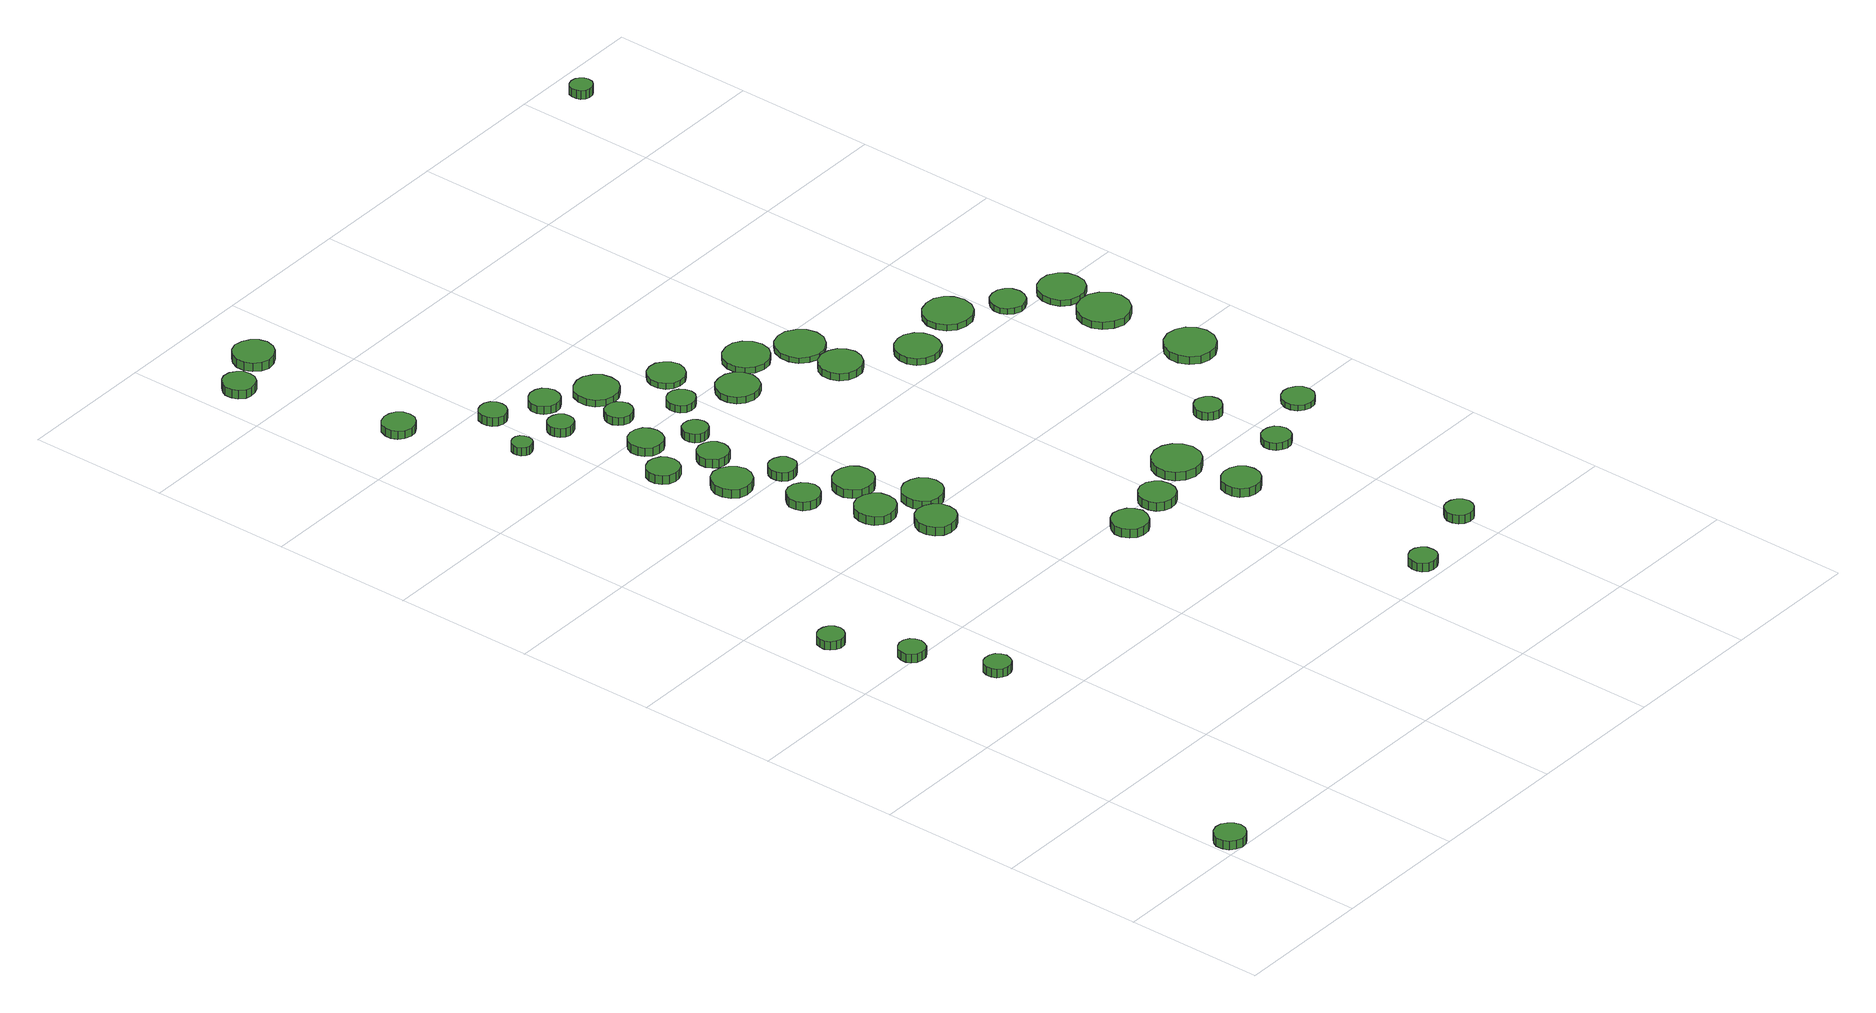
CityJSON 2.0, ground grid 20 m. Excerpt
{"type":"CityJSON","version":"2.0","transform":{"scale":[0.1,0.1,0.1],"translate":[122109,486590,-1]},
"CityObjects":{
"tree1":{"type":"SolitaryVegetationObject","attributes":{"function":"something"},"geometry":[{"type":"MultiSurface","lod":"1","boundaries":[[[0,1,2,3,4,5,6,7,8,9,10,11,12,13,14]],[[15,16,17,18,19,20,21,22,23,24,25,26,27,28,29]],[[0,29,28,1]],[[1,28,27,2]],[[2,27,26,3]],[[3,26,25,4]],[[4,25,24,5]],[[5,24,23,6]],[[6,23,22,7]],[[7,22,21,8]],[[8,21,20,9]],[[9,20,19,10]],[[10,19,18,11]],[[11,18,17,12]],[[12,17,16,13]],[[13,16,15,14]],[[14,15,29,0]]]}]},
"tree2":{"type":"SolitaryVegetationObject","attributes":{"function":"something"},"geometry":[{"type":"MultiSurface","lod":"1","boundaries":[[[30,31,32,33,34,35,36,37,38,39,40,41,42,43,44]],[[45,46,47,48,49,50,51,52,53,54,55,56,57,58,59]],[[30,59,58,31]],[[31,58,57,32]],[[32,57,56,33]],[[33,56,55,34]],[[34,55,54,35]],[[35,54,53,36]],[[36,53,52,37]],[[37,52,51,38]],[[38,51,50,39]],[[39,50,49,40]],[[40,49,48,41]],[[41,48,47,42]],[[42,47,46,43]],[[43,46,45,44]],[[44,45,59,30]]]}]},
"tree3":{"type":"SolitaryVegetationObject","attributes":{"function":"something"},"geometry":[{"type":"MultiSurface","lod":"1","boundaries":[[[60,61,62,63,64,65,66,67,68,69,70,71,72,73,74]],[[75,76,77,78,79,80,81,82,83,84,85,86,87,88,89]],[[60,89,88,61]],[[61,88,87,62]],[[62,87,86,63]],[[63,86,85,64]],[[64,85,84,65]],[[65,84,83,66]],[[66,83,82,67]],[[67,82,81,68]],[[68,81,80,69]],[[69,80,79,70]],[[70,79,78,71]],[[71,78,77,72]],[[72,77,76,73]],[[73,76,75,74]],[[74,75,89,60]]]}]},
"tree4":{"type":"SolitaryVegetationObject","attributes":{"function":"something"},"geometry":[{"type":"MultiSurface","lod":"1","boundaries":[[[90,91,92,93,94,95,96,97,98,99,100,101,102,103,104]],[[105,106,107,108,109,110,111,112,113,114,115,116,117,118,119]],[[90,119,118,91]],[[91,118,117,92]],[[92,117,116,93]],[[93,116,115,94]],[[94,115,114,95]],[[95,114,113,96]],[[96,113,112,97]],[[97,112,111,98]],[[98,111,110,99]],[[99,110,109,100]],[[100,109,108,101]],[[101,108,107,102]],[[102,107,106,103]],[[103,106,105,104]],[[104,105,119,90]]]}]},
"tree5":{"type":"SolitaryVegetationObject","attributes":{"function":"something"},"geometry":[{"type":"MultiSurface","lod":"1","boundaries":[[[120,121,122,123,124,125,126,127,128,129,130,131,132,133,134]],[[135,136,137,138,139,140,141,142,143,144,145,146,147,148,149]],[[120,149,148,121]],[[121,148,147,122]],[[122,147,146,123]],[[123,146,145,124]],[[124,145,144,125]],[[125,144,143,126]],[[126,143,142,127]],[[127,142,141,128]],[[128,141,140,129]],[[129,140,139,130]],[[130,139,138,131]],[[131,138,137,132]],[[132,137,136,133]],[[133,136,135,134]],[[134,135,149,120]]]}]},
"tree6":{"type":"SolitaryVegetationObject","attributes":{"function":"something"},"geometry":[{"type":"MultiSurface","lod":"1","boundaries":[[[150,151,152,153,154,155,156,157,158,159,160,161,162,163,164]],[[165,166,167,168,169,170,171,172,173,174,175,176,177,178,179]],[[150,179,178,151]],[[151,178,177,152]],[[152,177,176,153]],[[153,176,175,154]],[[154,175,174,155]],[[155,174,173,156]],[[156,173,172,157]],[[157,172,171,158]],[[158,171,170,159]],[[159,170,169,160]],[[160,169,168,161]],[[161,168,167,162]],[[162,167,166,163]],[[163,166,165,164]],[[164,165,179,150]]]}]},
"tree7":{"type":"SolitaryVegetationObject","attributes":{"function":"something"},"geometry":[{"type":"MultiSurface","lod":"1","boundaries":[[[180,181,182,183,184,185,186,187,188,189,190,191,192,193,194]],[[195,196,197,198,199,200,201,202,203,204,205,206,207,208,209]],[[180,209,208,181]],[[181,208,207,182]],[[182,207,206,183]],[[183,206,205,184]],[[184,205,204,185]],[[185,204,203,186]],[[186,203,202,187]],[[187,202,201,188]],[[188,201,200,189]],[[189,200,199,190]],[[190,199,198,191]],[[191,198,197,192]],[[192,197,196,193]],[[193,196,195,194]],[[194,195,209,180]]]}]},
"tree8":{"type":"SolitaryVegetationObject","attributes":{"function":"something"},"geometry":[{"type":"MultiSurface","lod":"1","boundaries":[[[210,211,212,213,214,215,216,217,218,219,220,221,222,223,224]],[[225,226,227,228,229,230,231,232,233,234,235,236,237,238,239]],[[210,239,238,211]],[[211,238,237,212]],[[212,237,236,213]],[[213,236,235,214]],[[214,235,234,215]],[[215,234,233,216]],[[216,233,232,217]],[[217,232,231,218]],[[218,231,230,219]],[[219,230,229,220]],[[220,229,228,221]],[[221,228,227,222]],[[222,227,226,223]],[[223,226,225,224]],[[224,225,239,210]]]}]},
"tree9":{"type":"SolitaryVegetationObject","attributes":{"function":"something"},"geometry":[{"type":"MultiSurface","lod":"1","boundaries":[[[240,241,242,243,244,245,246,247,248,249,250,251,252,253,254]],[[255,256,257,258,259,260,261,262,263,264,265,266,267,268,269]],[[240,269,268,241]],[[241,268,267,242]],[[242,267,266,243]],[[243,266,265,244]],[[244,265,264,245]],[[245,264,263,246]],[[246,263,262,247]],[[247,262,261,248]],[[248,261,260,249]],[[249,260,259,250]],[[250,259,258,251]],[[251,258,257,252]],[[252,257,256,253]],[[253,256,255,254]],[[254,255,269,240]]]}]},
"tree10":{"type":"SolitaryVegetationObject","attributes":{"function":"something"},"geometry":[{"type":"MultiSurface","lod":"1","boundaries":[[[270,271,272,273,274,275,276,277,278,279,280,281,282,283,284]],[[285,286,287,288,289,290,291,292,293,294,295,296,297,298,299]],[[270,299,298,271]],[[271,298,297,272]],[[272,297,296,273]],[[273,296,295,274]],[[274,295,294,275]],[[275,294,293,276]],[[276,293,292,277]],[[277,292,291,278]],[[278,291,290,279]],[[279,290,289,280]],[[280,289,288,281]],[[281,288,287,282]],[[282,287,286,283]],[[283,286,285,284]],[[284,285,299,270]]]}]},
"tree11":{"type":"SolitaryVegetationObject","attributes":{"function":"something"},"geometry":[{"type":"MultiSurface","lod":"1","boundaries":[[[300,301,302,303,304,305,306,307,308,309,310,311,312,313,314]],[[315,316,317,318,319,320,321,322,323,324,325,326,327,328,329]],[[300,329,328,301]],[[301,328,327,302]],[[302,327,326,303]],[[303,326,325,304]],[[304,325,324,305]],[[305,324,323,306]],[[306,323,322,307]],[[307,322,321,308]],[[308,321,320,309]],[[309,320,319,310]],[[310,319,318,311]],[[311,318,317,312]],[[312,317,316,313]],[[313,316,315,314]],[[314,315,329,300]]]}]},
"tree12":{"type":"SolitaryVegetationObject","attributes":{"function":"something"},"geometry":[{"type":"MultiSurface","lod":"1","boundaries":[[[330,331,332,333,334,335,336,337,338,339,340,341,342,343,344]],[[345,346,347,348,349,350,351,352,353,354,355,356,357,358,359]],[[330,359,358,331]],[[331,358,357,332]],[[332,357,356,333]],[[333,356,355,334]],[[334,355,354,335]],[[335,354,353,336]],[[336,353,352,337]],[[337,352,351,338]],[[338,351,350,339]],[[339,350,349,340]],[[340,349,348,341]],[[341,348,347,342]],[[342,347,346,343]],[[343,346,345,344]],[[344,345,359,330]]]}]},
"tree13":{"type":"SolitaryVegetationObject","attributes":{"function":"something"},"geometry":[{"type":"MultiSurface","lod":"1","boundaries":[[[360,361,362,363,364,365,366,367,368,369,370,371,372,373,374]],[[375,376,377,378,379,380,381,382,383,384,385,386,387,388,389]],[[360,389,388,361]],[[361,388,387,362]],[[362,387,386,363]],[[363,386,385,364]],[[364,385,384,365]],[[365,384,383,366]],[[366,383,382,367]],[[367,382,381,368]],[[368,381,380,369]],[[369,380,379,370]],[[370,379,378,371]],[[371,378,377,372]],[[372,377,376,373]],[[373,376,375,374]],[[374,375,389,360]]]}]},
"tree14":{"type":"SolitaryVegetationObject","attributes":{"function":"something"},"geometry":[{"type":"MultiSurface","lod":"1","boundaries":[[[390,391,392,393,394,395,396,397,398,399,400,401,402,403,404]],[[405,406,407,408,409,410,411,412,413,414,415,416,417,418,419]],[[390,419,418,391]],[[391,418,417,392]],[[392,417,416,393]],[[393,416,415,394]],[[394,415,414,395]],[[395,414,413,396]],[[396,413,412,397]],[[397,412,411,398]],[[398,411,410,399]],[[399,410,409,400]],[[400,409,408,401]],[[401,408,407,402]],[[402,407,406,403]],[[403,406,405,404]],[[404,405,419,390]]]}]},
"tree15":{"type":"SolitaryVegetationObject","attributes":{"function":"something"},"geometry":[{"type":"MultiSurface","lod":"1","boundaries":[[[420,421,422,423,424,425,426,427,428,429,430,431,432,433,434]],[[435,436,437,438,439,440,441,442,443,444,445,446,447,448,449]],[[420,449,448,421]],[[421,448,447,422]],[[422,447,446,423]],[[423,446,445,424]],[[424,445,444,425]],[[425,444,443,426]],[[426,443,442,427]],[[427,442,441,428]],[[428,441,440,429]],[[429,440,439,430]],[[430,439,438,431]],[[431,438,437,432]],[[432,437,436,433]],[[433,436,435,434]],[[434,435,449,420]]]}]},
"tree16":{"type":"SolitaryVegetationObject","attributes":{"function":"something"},"geometry":[{"type":"MultiSurface","lod":"1","boundaries":[[[450,451,452,453,454,455,456,457,458,459,460,461,462,463,464]],[[465,466,467,468,469,470,471,472,473,474,475,476,477,478,479]],[[450,479,478,451]],[[451,478,477,452]],[[452,477,476,453]],[[453,476,475,454]],[[454,475,474,455]],[[455,474,473,456]],[[456,473,472,457]],[[457,472,471,458]],[[458,471,470,459]],[[459,470,469,460]],[[460,469,468,461]],[[461,468,467,462]],[[462,467,466,463]],[[463,466,465,464]],[[464,465,479,450]]]}]},
"tree17":{"type":"SolitaryVegetationObject","attributes":{"function":"something"},"geometry":[{"type":"MultiSurface","lod":"1","boundaries":[[[480,481,482,483,484,485,486,487,488,489,490,491,492,493,494]],[[495,496,497,498,499,500,501,502,503,504,505,506,507,508,509]],[[480,509,508,481]],[[481,508,507,482]],[[482,507,506,483]],[[483,506,505,484]],[[484,505,504,485]],[[485,504,503,486]],[[486,503,502,487]],[[487,502,501,488]],[[488,501,500,489]],[[489,500,499,490]],[[490,499,498,491]],[[491,498,497,492]],[[492,497,496,493]],[[493,496,495,494]],[[494,495,509,480]]]}]},
"tree18":{"type":"SolitaryVegetationObject","attributes":{"function":"something"},"geometry":[{"type":"MultiSurface","lod":"1","boundaries":[[[510,511,512,513,514,515,516,517,518,519,520,521,522,523,524]],[[525,526,527,528,529,530,531,532,533,534,535,536,537,538,539]],[[510,539,538,511]],[[511,538,537,512]],[[512,537,536,513]],[[513,536,535,514]],[[514,535,534,515]],[[515,534,533,516]],[[516,533,532,517]],[[517,532,531,518]],[[518,531,530,519]],[[519,530,529,520]],[[520,529,528,521]],[[521,528,527,522]],[[522,527,526,523]],[[523,526,525,524]],[[524,525,539,510]]]}]},
"tree19":{"type":"SolitaryVegetationObject","attributes":{"function":"something"},"geometry":[{"type":"MultiSurface","lod":"1","boundaries":[[[540,541,542,543,544,545,546,547,548,549,550,551,552,553,554]],[[555,556,557,558,559,560,561,562,563,564,565,566,567,568,569]],[[540,569,568,541]],[[541,568,567,542]],[[542,567,566,543]],[[543,566,565,544]],[[544,565,564,545]],[[545,564,563,546]],[[546,563,562,547]],[[547,562,561,548]],[[548,561,560,549]],[[549,560,559,550]],[[550,559,558,551]],[[551,558,557,552]],[[552,557,556,553]],[[553,556,555,554]],[[554,555,569,540]]]}]},
"tree20":{"type":"SolitaryVegetationObject","attributes":{"function":"something"},"geometry":[{"type":"MultiSurface","lod":"1","boundaries":[[[570,571,572,573,574,575,576,577,578,579,580,581,582,583,584]],[[585,586,587,588,589,590,591,592,593,594,595,596,597,598,599]],[[570,599,598,571]],[[571,598,597,572]],[[572,597,596,573]],[[573,596,595,574]],[[574,595,594,575]],[[575,594,593,576]],[[576,593,592,577]],[[577,592,591,578]],[[578,591,590,579]],[[579,590,589,580]],[[580,589,588,581]],[[581,588,587,582]],[[582,587,586,583]],[[583,586,585,584]],[[584,585,599,570]]]}]},
"tree21":{"type":"SolitaryVegetationObject","attributes":{"function":"something"},"geometry":[{"type":"MultiSurface","lod":"1","boundaries":[[[600,601,602,603,604,605,606,607,608,609,610,611,612,613,614]],[[615,616,617,618,619,620,621,622,623,624,625,626,627,628,629]],[[600,629,628,601]],[[601,628,627,602]],[[602,627,626,603]],[[603,626,625,604]],[[604,625,624,605]],[[605,624,623,606]],[[606,623,622,607]],[[607,622,621,608]],[[608,621,620,609]],[[609,620,619,610]],[[610,619,618,611]],[[611,618,617,612]],[[612,617,616,613]],[[613,616,615,614]],[[614,615,629,600]]]}]},
"tree22":{"type":"SolitaryVegetationObject","attributes":{"function":"something"},"geometry":[{"type":"MultiSurface","lod":"1","boundaries":[[[630,631,632,633,634,635,636,637,638,639,640,641,642,643,644]],[[645,646,647,648,649,650,651,652,653,654,655,656,657,658,659]],[[630,659,658,631]],[[631,658,657,632]],[[632,657,656,633]],[[633,656,655,634]],[[634,655,654,635]],[[635,654,653,636]],[[636,653,652,637]],[[637,652,651,638]],[[638,651,650,639]],[[639,650,649,640]],[[640,649,648,641]],[[641,648,647,642]],[[642,647,646,643]],[[643,646,645,644]],[[644,645,659,630]]]}]},
"tree23":{"type":"SolitaryVegetationObject","attributes":{"function":"something"},"geometry":[{"type":"MultiSurface","lod":"1","boundaries":[[[660,661,662,663,664,665,666,667,668,669,670,671,672,673,674]],[[675,676,677,678,679,680,681,682,683,684,685,686,687,688,689]],[[660,689,688,661]],[[661,688,687,662]],[[662,687,686,663]],[[663,686,685,664]],[[664,685,684,665]],[[665,684,683,666]],[[666,683,682,667]],[[667,682,681,668]],[[668,681,680,669]],[[669,680,679,670]],[[670,679,678,671]],[[671,678,677,672]],[[672,677,676,673]],[[673,676,675,674]],[[674,675,689,660]]]}]},
"tree24":{"type":"SolitaryVegetationObject","attributes":{"function":"something"},"geometry":[{"type":"MultiSurface","lod":"1","boundaries":[[[690,691,692,693,694,695,696,697,698,699,700,701,702,703,704]],[[705,706,707,708,709,710,711,712,713,714,715,716,717,718,719]],[[690,719,718,691]],[[691,718,717,692]],[[692,717,716,693]],[[693,716,715,694]],[[694,715,714,695]],[[695,714,713,696]],[[696,713,712,697]],[[697,712,711,698]],[[698,711,710,699]],[[699,710,709,700]],[[700,709,708,701]],[[701,708,707,702]],[[702,707,706,703]],[[703,706,705,704]],[[704,705,719,690]]]}]},
"tree25":{"type":"SolitaryVegetationObject","attributes":{"function":"something"},"geometry":[{"type":"MultiSurface","lod":"1","boundaries":[[[720,721,722,723,724,725,726,727,728,729,730,731,732,733,734]],[[735,736,737,738,739,740,741,742,743,744,745,746,747,748,749]],[[720,749,748,721]],[[721,748,747,722]],[[722,747,746,723]],[[723,746,745,724]],[[724,745,744,725]],[[725,744,743,726]],[[726,743,742,727]],[[727,742,741,728]],[[728,741,740,729]],[[729,740,739,730]],[[730,739,738,731]],[[731,738,737,732]],[[732,737,736,733]],[[733,736,735,734]],[[734,735,749,720]]]}]},
"tree26":{"type":"SolitaryVegetationObject","attributes":{"function":"something"},"geometry":[{"type":"MultiSurface","lod":"1","boundaries":[[[750,751,752,753,754,755,756,757,758,759,760,761,762,763,764]],[[765,766,767,768,769,770,771,772,773,774,775,776,777,778,779]],[[750,779,778,751]],[[751,778,777,752]],[[752,777,776,753]],[[753,776,775,754]],[[754,775,774,755]],[[755,774,773,756]],[[756,773,772,757]],[[757,772,771,758]],[[758,771,770,759]],[[759,770,769,760]],[[760,769,768,761]],[[761,768,767,762]],[[762,767,766,763]],[[763,766,765,764]],[[764,765,779,750]]]}]},
"tree27":{"type":"SolitaryVegetationObject","attributes":{"function":"something"},"geometry":[{"type":"MultiSurface","lod":"1","boundaries":[[[780,781,782,783,784,785,786,787,788,789,790,791,792,793,794]],[[795,796,797,798,799,800,801,802,803,804,805,806,807,808,809]],[[780,809,808,781]],[[781,808,807,782]],[[782,807,806,783]],[[783,806,805,784]],[[784,805,804,785]],[[785,804,803,786]],[[786,803,802,787]],[[787,802,801,788]],[[788,801,800,789]],[[789,800,799,790]],[[790,799,798,791]],[[791,798,797,792]],[[792,797,796,793]],[[793,796,795,794]],[[794,795,809,780]]]}]},
"tree28":{"type":"SolitaryVegetationObject","attributes":{"function":"something"},"geometry":[{"type":"MultiSurface","lod":"1","boundaries":[[[810,811,812,813,814,815,816,817,818,819,820,821,822,823,824]],[[825,826,827,828,829,830,831,832,833,834,835,836,837,838,839]],[[810,839,838,811]],[[811,838,837,812]],[[812,837,836,813]],[[813,836,835,814]],[[814,835,834,815]],[[815,834,833,816]],[[816,833,832,817]],[[817,832,831,818]],[[818,831,830,819]],[[819,830,829,820]],[[820,829,828,821]],[[821,828,827,822]],[[822,827,826,823]],[[823,826,825,824]],[[824,825,839,810]]]}]},
"tree29":{"type":"SolitaryVegetationObject","attributes":{"function":"something"},"geometry":[{"type":"MultiSurface","lod":"1","boundaries":[[[840,841,842,843,844,845,846,847,848,849,850,851,852,853,854]],[[855,856,857,858,859,860,861,862,863,864,865,866,867,868,869]],[[840,869,868,841]],[[841,868,867,842]],[[842,867,866,843]],[[843,866,865,844]],[[844,865,864,845]],[[845,864,863,846]],[[846,863,862,847]],[[847,862,861,848]],[[848,861,860,849]],[[849,860,859,850]],[[850,859,858,851]],[[851,858,857,852]],[[852,857,856,853]],[[853,856,855,854]],[[854,855,869,840]]]}]},
"tree30":{"type":"SolitaryVegetationObject","attributes":{"function":"something"},"geometry":[{"type":"MultiSurface","lod":"1","boundaries":[[[870,871,872,873,874,875,876,877,878,879,880,881,882,883,884]],[[885,886,887,888,889,890,891,892,893,894,895,896,897,898,899]],[[870,899,898,871]],[[871,898,897,872]],[[872,897,896,873]],[[873,896,895,874]],[[874,895,894,875]],[[875,894,893,876]],[[876,893,892,877]],[[877,892,891,878]],[[878,891,890,879]],[[879,890,889,880]],[[880,889,888,881]],[[881,888,887,882]],[[882,887,886,883]],[[883,886,885,884]],[[884,885,899,870]]]}]},
"tree31":{"type":"SolitaryVegetationObject","attributes":{"function":"something"},"geometry":[{"type":"MultiSurface","lod":"1","boundaries":[[[900,901,902,903,904,905,906,907,908,909,910,911,912,913,914]],[[915,916,917,918,919,920,921,922,923,924,925,926,927,928,929]],[[900,929,928,901]],[[901,928,927,902]],[[902,927,926,903]],[[903,926,925,904]],[[904,925,924,905]],[[905,924,923,906]],[[906,923,922,907]],[[907,922,921,908]],[[908,921,920,909]],[[909,920,919,910]],[[910,919,918,911]],[[911,918,917,912]],[[912,917,916,913]],[[913,916,915,914]],[[914,915,929,900]]]}]},
"tree32":{"type":"SolitaryVegetationObject","attributes":{"function":"something"},"geometry":[{"type":"MultiSurface","lod":"1","boundaries":[[[930,931,932,933,934,935,936,937,938,939,940,941,942,943,944]],[[945,946,947,948,949,950,951,952,953,954,955,956,957,958,959]],[[930,959,958,931]],[[931,958,957,932]],[[932,957,956,933]],[[933,956,955,934]],[[934,955,954,935]],[[935,954,953,936]],[[936,953,952,937]],[[937,952,951,938]],[[938,951,950,939]],[[939,950,949,940]],[[940,949,948,941]],[[941,948,947,942]],[[942,947,946,943]],[[943,946,945,944]],[[944,945,959,930]]]}]},
"tree33":{"type":"SolitaryVegetationObject","attributes":{"function":"something"},"geometry":[{"type":"MultiSurface","lod":"1","boundaries":[[[960,961,962,963,964,965,966,967,968,969,970,971,972,973,974]],[[975,976,977,978,979,980,981,982,983,984,985,986,987,988,989]],[[960,989,988,961]],[[961,988,987,962]],[[962,987,986,963]],[[963,986,985,964]],[[964,985,984,965]],[[965,984,983,966]],[[966,983,982,967]],[[967,982,981,968]],[[968,981,980,969]],[[969,980,979,970]],[[970,979,978,971]],[[971,978,977,972]],[[972,977,976,973]],[[973,976,975,974]],[[974,975,989,960]]]}]},
"tree34":{"type":"SolitaryVegetationObject","attributes":{"function":"something"},"geometry":[{"type":"MultiSurface","lod":"1","boundaries":[[[990,991,992,993,994,995,996,997,998,999,1000,1001,1002,1003,1004]],[[1005,1006,1007,1008,1009,1010,1011,1012,1013,1014,1015,1016,1017,1018,1019]],[[990,1019,1018,991]],[[991,1018,1017,992]],[[992,1017,1016,993]],[[993,1016,1015,994]],[[994,1015,1014,995]],[[995,1014,1013,996]],[[996,1013,1012,997]],[[997,1012,1011,998]],[[998,1011,1010,999]],[[999,1010,1009,1000]],[[1000,1009,1008,1001]],[[1001,1008,1007,1002]],[[1002,1007,1006,1003]],[[1003,1006,1005,1004]],[[1004,1005,1019,990]]]}]},
"tree35":{"type":"SolitaryVegetationObject","attributes":{"function":"something"},"geometry":[{"type":"MultiSurface","lod":"1","boundaries":[[[1020,1021,1022,1023,1024,1025,1026,1027,1028,1029,1030,1031,1032,1033,1034]],[[1035,1036,1037,1038,1039,1040,1041,1042,1043,1044,1045,1046,1047,1048,1049]],[[1020,1049,1048,1021]],[[1021,1048,1047,1022]],[[1022,1047,1046,1023]],[[1023,1046,1045,1024]],[[1024,1045,1044,1025]],[[1025,1044,1043,1026]],[[1026,1043,1042,1027]],[[1027,1042,1041,1028]],[[1028,1041,1040,1029]],[[1029,1040,1039,1030]],[[1030,1039,1038,1031]],[[1031,1038,1037,1032]],[[1032,1037,1036,1033]],[[1033,1036,1035,1034]],[[1034,1035,1049,1020]]]}]},
"tree36":{"type":"SolitaryVegetationObject","attributes":{"function":"something"},"geometry":[{"type":"MultiSurface","lod":"1","boundaries":[[[1050,1051,1052,1053,1054,1055,1056,1057,1058,1059,1060,1061,1062,1063,1064]],[[1065,1066,1067,1068,1069,1070,1071,1072,1073,1074,1075,1076,1077,1078,1079]],[[1050,1079,1078,1051]],[[1051,1078,1077,1052]],[[1052,1077,1076,1053]],[[1053,1076,1075,1054]],[[1054,1075,1074,1055]],[[1055,1074,1073,1056]],[[1056,1073,1072,1057]],[[1057,1072,1071,1058]],[[1058,1071,1070,1059]],[[1059,1070,1069,1060]],[[1060,1069,1068,1061]],[[1061,1068,1067,1062]],[[1062,1067,1066,1063]],[[1063,1066,1065,1064]],[[1064,1065,1079,1050]]]}]},
"tree37":{"type":"SolitaryVegetationObject","attributes":{"function":"something"},"geometry":[{"type":"MultiSurface","lod":"1","boundaries":[[[1080,1081,1082,1083,1084,1085,1086,1087,1088,1089,1090,1091,1092,1093,1094]],[[1095,1096,1097,1098,1099,1100,1101,1102,1103,1104,1105,1106,1107,1108,1109]],[[1080,1109,1108,1081]],[[1081,1108,1107,1082]],[[1082,1107,1106,1083]],[[1083,1106,1105,1084]],[[1084,1105,1104,1085]],[[1085,1104,1103,1086]],[[1086,1103,1102,1087]],[[1087,1102,1101,1088]],[[1088,1101,1100,1089]],[[1089,1100,1099,1090]],[[1090,1099,1098,1091]],[[1091,1098,1097,1092]],[[1092,1097,1096,1093]],[[1093,1096,1095,1094]],[[1094,1095,1109,1080]]]}]},
"tree38":{"type":"SolitaryVegetationObject","attributes":{"function":"something"},"geometry":[{"type":"MultiSurface","lod":"1","boundaries":[[[1110,1111,1112,1113,1114,1115,1116,1117,1118,1119,1120,1121,1122,1123,1124]],[[1125,1126,1127,1128,1129,1130,1131,1132,1133,1134,1135,1136,1137,1138,1139]],[[1110,1139,1138,1111]],[[1111,1138,1137,1112]],[[1112,1137,1136,1113]],[[1113,1136,1135,1114]],[[1114,1135,1134,1115]],[[1115,1134,1133,1116]],[[1116,1133,1132,1117]],[[1117,1132,1131,1118]],[[1118,1131,1130,1119]],[[1119,1130,1129,1120]],[[1120,1129,1128,1121]],[[1121,1128,1127,1122]],[[1122,1127,1126,1123]],[[1123,1126,1125,1124]],[[1124,1125,1139,1110]]]}]},
"tree39":{"type":"SolitaryVegetationObject","attributes":{"function":"something"},"geometry":[{"type":"MultiSurface","lod":"1","boundaries":[[[1140,1141,1142,1143,1144,1145,1146,1147,1148,1149,1150,1151,1152,1153,1154]],[[1155,1156,1157,1158,1159,1160,1161,1162,1163,1164,1165,1166,1167,1168,1169]],[[1140,1169,1168,1141]],[[1141,1168,1167,1142]],[[1142,1167,1166,1143]],[[1143,1166,1165,1144]],[[1144,1165,1164,1145]],[[1145,1164,1163,1146]],[[1146,1163,1162,1147]],[[1147,1162,1161,1148]],[[1148,1161,1160,1149]],[[1149,1160,1159,1150]],[[1150,1159,1158,1151]],[[1151,1158,1157,1152]],[[1152,1157,1156,1153]],[[1153,1156,1155,1154]],[[1154,1155,1169,1140]]]}]},
"tree40":{"type":"SolitaryVegetationObject","attributes":{"function":"something"},"geometry":[{"type":"MultiSurface","lod":"1","boundaries":[[[1170,1171,1172,1173,1174,1175,1176,1177,1178,1179,1180,1181,1182,1183,1184]],[[1185,1186,1187,1188,1189,1190,1191,1192,1193,1194,1195,1196,1197,1198,1199]],[[1170,1199,1198,1171]],[[1171,1198,1197,1172]],[[1172,1197,1196,1173]],[[1173,1196,1195,1174]],[[1174,1195,1194,1175]],[[1175,1194,1193,1176]],[[1176,1193,1192,1177]],[[1177,1192,1191,1178]],[[1178,1191,1190,1179]],[[1179,1190,1189,1180]],[[1180,1189,1188,1181]],[[1181,1188,1187,1182]],[[1182,1187,1186,1183]],[[1183,1186,1185,1184]],[[1184,1185,1199,1170]]]}]},
"tree41":{"type":"SolitaryVegetationObject","attributes":{"function":"something"},"geometry":[{"type":"MultiSurface","lod":"1","boundaries":[[[1200,1201,1202,1203,1204,1205,1206,1207,1208,1209,1210,1211,1212,1213,1214]],[[1215,1216,1217,1218,1219,1220,1221,1222,1223,1224,1225,1226,1227,1228,1229]],[[1200,1229,1228,1201]],[[1201,1228,1227,1202]],[[1202,1227,1226,1203]],[[1203,1226,1225,1204]],[[1204,1225,1224,1205]],[[1205,1224,1223,1206]],[[1206,1223,1222,1207]],[[1207,1222,1221,1208]],[[1208,1221,1220,1209]],[[1209,1220,1219,1210]],[[1210,1219,1218,1211]],[[1211,1218,1217,1212]],[[1212,1217,1216,1213]],[[1213,1216,1215,1214]],[[1214,1215,1229,1200]]]}]},
"tree42":{"type":"SolitaryVegetationObject","attributes":{"function":"something"},"geometry":[{"type":"MultiSurface","lod":"1","boundaries":[[[1230,1231,1232,1233,1234,1235,1236,1237,1238,1239,1240,1241,1242,1243,1244]],[[1245,1246,1247,1248,1249,1250,1251,1252,1253,1254,1255,1256,1257,1258,1259]],[[1230,1259,1258,1231]],[[1231,1258,1257,1232]],[[1232,1257,1256,1233]],[[1233,1256,1255,1234]],[[1234,1255,1254,1235]],[[1235,1254,1253,1236]],[[1236,1253,1252,1237]],[[1237,1252,1251,1238]],[[1238,1251,1250,1239]],[[1239,1250,1249,1240]],[[1240,1249,1248,1241]],[[1241,1248,1247,1242]],[[1242,1247,1246,1243]],[[1243,1246,1245,1244]],[[1244,1245,1259,1230]]]}]},
"tree43":{"type":"SolitaryVegetationObject","attributes":{"function":"something"},"geometry":[{"type":"MultiSurface","lod":"1","boundaries":[[[1260,1261,1262,1263,1264,1265,1266,1267,1268,1269,1270,1271,1272,1273,1274]],[[1275,1276,1277,1278,1279,1280,1281,1282,1283,1284,1285,1286,1287,1288,1289]],[[1260,1289,1288,1261]],[[1261,1288,1287,1262]],[[1262,1287,1286,1263]],[[1263,1286,1285,1264]],[[1264,1285,1284,1265]],[[1265,1284,1283,1266]],[[1266,1283,1282,1267]],[[1267,1282,1281,1268]],[[1268,1281,1280,1269]],[[1269,1280,1279,1270]],[[1270,1279,1278,1271]],[[1271,1278,1277,1272]],[[1272,1277,1276,1273]],[[1273,1276,1275,1274]],[[1274,1275,1289,1260]]]}]},
"tree44":{"type":"SolitaryVegetationObject","attributes":{"function":"something"},"geometry":[{"type":"MultiSurface","lod":"1","boundaries":[[[1290,1291,1292,1293,1294,1295,1296,1297,1298,1299,1300,1301,1302,1303,1304]],[[1305,1306,1307,1308,1309,1310,1311,1312,1313,1314,1315,1316,1317,1318,1319]],[[1290,1319,1318,1291]],[[1291,1318,1317,1292]],[[1292,1317,1316,1293]],[[1293,1316,1315,1294]],[[1294,1315,1314,1295]],[[1295,1314,1313,1296]],[[1296,1313,1312,1297]],[[1297,1312,1311,1298]],[[1298,1311,1310,1299]],[[1299,1310,1309,1300]],[[1300,1309,1308,1301]],[[1301,1308,1307,1302]],[[1302,1307,1306,1303]],[[1303,1306,1305,1304]],[[1304,1305,1319,1290]]]}]},
"tree45":{"type":"SolitaryVegetationObject","attributes":{"function":"something"},"geometry":[{"type":"MultiSurface","lod":"1","boundaries":[[[1320,1321,1322,1323,1324,1325,1326,1327,1328,1329,1330,1331,1332,1333,1334]],[[1335,1336,1337,1338,1339,1340,1341,1342,1343,1344,1345,1346,1347,1348,1349]],[[1320,1349,1348,1321]],[[1321,1348,1347,1322]],[[1322,1347,1346,1323]],[[1323,1346,1345,1324]],[[1324,1345,1344,1325]],[[1325,1344,1343,1326]],[[1326,1343,1342,1327]],[[1327,1342,1341,1328]],[[1328,1341,1340,1329]],[[1329,1340,1339,1330]],[[1330,1339,1338,1331]],[[1331,1338,1337,1332]],[[1332,1337,1336,1333]],[[1333,1336,1335,1334]],[[1334,1335,1349,1320]]]}]},
"tree46":{"type":"SolitaryVegetationObject","attributes":{"function":"something"},"geometry":[{"type":"MultiSurface","lod":"1","boundaries":[[[1350,1351,1352,1353,1354,1355,1356,1357,1358,1359,1360,1361,1362,1363,1364]],[[1365,1366,1367,1368,1369,1370,1371,1372,1373,1374,1375,1376,1377,1378,1379]],[[1350,1379,1378,1351]],[[1351,1378,1377,1352]],[[1352,1377,1376,1353]],[[1353,1376,1375,1354]],[[1354,1375,1374,1355]],[[1355,1374,1373,1356]],[[1356,1373,1372,1357]],[[1357,1372,1371,1358]],[[1358,1371,1370,1359]],[[1359,1370,1369,1360]],[[1360,1369,1368,1361]],[[1361,1368,1367,1362]],[[1362,1367,1366,1363]],[[1363,1366,1365,1364]],[[1364,1365,1379,1350]]]}]}
},
"vertices":[
[49,22,18],[47,31,18],[41,38,18],[34,43,18],[25,44,18],[16,41,18],[9,35,18],[5,27,18],[5,17,18],[9,9,18],[16,3,18],[25,0,18],[34,1,18],[41,6,18],[47,13,18],[47,13,5],[41,6,5],[34,1,5],[25,0,5],[16,3,5],[9,9,5],[5,17,5],[5,27,5],[9,35,5],[16,41,5],[25,44,5],[34,43,5],[41,38,5],[47,31,5],[49,22,5],
[77,703,26],[75,710,26],[70,717,26],[64,720,26],[56,721,26],[49,719,26],[43,714,26],[40,707,26],[40,699,26],[43,692,26],[49,687,26],[56,684,26],[64,685,26],[70,689,26],[75,695,26],[75,695,13],[70,689,13],[64,685,13],[56,684,13],[49,687,13],[43,692,13],[40,699,13],[40,707,13],[43,714,13],[49,719,13],[56,721,13],[64,720,13],[70,717,13],[75,710,13],[77,703,13],
[115,600,29],[113,608,29],[109,614,29],[102,618,29],[94,619,29],[87,616,29],[81,611,29],[78,604,29],[78,596,29],[81,589,29],[87,584,29],[94,582,29],[102,582,29],[109,586,29],[113,593,29],[113,593,16],[109,586,16],[102,582,16],[94,582,16],[87,584,16],[81,589,16],[78,596,16],[78,604,16],[81,611,16],[87,616,16],[94,619,16],[102,618,16],[109,614,16],[113,608,16],[115,600,16],
[153,490,32],[151,497,32],[147,504,32],[140,507,32],[132,508,32],[125,506,32],[119,501,32],[116,494,32],[116,486,32],[119,479,32],[125,474,32],[132,471,32],[140,472,32],[147,476,32],[151,482,32],[151,482,19],[147,476,19],[140,472,19],[132,471,19],[125,474,19],[119,479,19],[116,486,19],[116,494,19],[119,501,19],[125,506,19],[132,508,19],[140,507,19],[147,504,19],[151,497,19],[153,490,19],
[120,1444,27],[118,1453,27],[112,1461,27],[104,1465,27],[95,1466,27],[85,1463,27],[78,1457,27],[74,1448,27],[74,1439,27],[78,1430,27],[85,1424,27],[95,1421,27],[104,1422,27],[112,1427,27],[118,1434,27],[118,1434,15],[112,1427,15],[104,1422,15],[95,1421,15],[85,1424,15],[78,1430,15],[74,1439,15],[74,1448,15],[78,1457,15],[85,1463,15],[95,1466,15],[104,1465,15],[112,1461,15],[118,1453,15],[120,1444,15],
[64,1662,28],[63,1671,28],[57,1679,28],[49,1684,28],[39,1685,28],[31,1682,28],[24,1675,28],[20,1667,28],[20,1657,28],[24,1649,28],[31,1642,28],[39,1640,28],[49,1641,28],[57,1645,28],[63,1653,28],[63,1653,15],[57,1645,15],[49,1641,15],[39,1640,15],[31,1642,15],[24,1649,15],[20,1657,15],[20,1667,15],[24,1675,15],[31,1682,15],[39,1685,15],[49,1684,15],[57,1679,15],[63,1671,15],[64,1662,15],
[174,1292,26],[173,1298,26],[170,1303,26],[164,1306,26],[158,1306,26],[153,1304,26],[148,1300,26],[146,1295,26],[146,1289,26],[148,1283,26],[153,1279,26],[158,1277,26],[164,1278,26],[170,1281,26],[173,1286,26],[173,1286,14],[170,1281,14],[164,1278,14],[158,1277,14],[153,1279,14],[148,1283,14],[146,1289,14],[146,1295,14],[148,1300,14],[153,1304,14],[158,1306,14],[164,1306,14],[170,1303,14],[173,1298,14],[174,1292,14],
[251,1114,26],[249,1124,26],[244,1131,26],[235,1136,26],[226,1137,26],[217,1134,26],[210,1128,26],[206,1119,26],[206,1110,26],[210,1101,26],[217,1095,26],[226,1092,26],[235,1093,26],[244,1097,26],[249,1105,26],[249,1105,13],[244,1097,13],[235,1093,13],[226,1092,13],[217,1095,13],[210,1101,13],[206,1110,13],[206,1119,13],[210,1128,13],[217,1134,13],[226,1137,13],[235,1136,13],[244,1131,13],[249,1124,13],[251,1114,13],
[291,1029,26],[288,1040,26],[281,1049,26],[271,1055,26],[259,1057,26],[248,1053,26],[240,1045,26],[235,1034,26],[235,1023,26],[240,1012,26],[248,1004,26],[259,1001,26],[271,1002,26],[281,1008,26],[288,1017,26],[288,1017,13],[281,1008,13],[271,1002,13],[259,1001,13],[248,1004,13],[240,1012,13],[235,1023,13],[235,1034,13],[240,1045,13],[248,1053,13],[259,1057,13],[271,1055,13],[281,1049,13],[288,1040,13],[291,1029,13],
[317,936,26],[315,945,26],[309,953,26],[301,958,26],[291,959,26],[282,956,26],[275,949,26],[271,941,26],[271,931,26],[275,922,26],[282,916,26],[291,913,26],[301,914,26],[309,919,26],[315,927,26],[315,927,13],[309,919,13],[301,914,13],[291,913,13],[282,916,13],[275,922,13],[271,931,13],[271,941,13],[275,949,13],[282,956,13],[291,959,13],[301,958,13],[309,953,13],[315,945,13],[317,936,13],
[355,845,27],[353,856,27],[346,865,27],[336,871,27],[324,873,27],[313,869,27],[304,861,27],[300,850,27],[300,839,27],[304,828,27],[313,820,27],[324,817,27],[336,818,27],[346,824,27],[353,833,27],[353,833,14],[346,824,14],[336,818,14],[324,817,14],[313,820,14],[304,828,14],[300,839,14],[300,850,14],[304,861,14],[313,869,14],[324,873,14],[336,871,14],[346,865,14],[353,856,14],[355,845,14],
[383,768,28],[381,779,28],[374,788,28],[364,794,28],[352,796,28],[341,792,28],[333,784,28],[328,773,28],[328,762,28],[333,751,28],[341,743,28],[352,740,28],[364,741,28],[374,747,28],[381,756,28],[381,756,15],[374,747,15],[364,741,15],[352,740,15],[341,743,15],[333,751,15],[328,762,15],[328,773,15],[333,784,15],[341,792,15],[352,796,15],[364,794,15],[374,788,15],[381,779,15],[383,768,15],
[216,1369,24],[215,1377,24],[210,1384,24],[203,1388,24],[195,1388,24],[188,1386,24],[182,1381,24],[179,1373,24],[179,1365,24],[182,1358,24],[188,1353,24],[195,1350,24],[203,1351,24],[210,1355,24],[215,1362,24],[215,1362,11],[210,1355,11],[203,1351,11],[195,1350,11],[188,1353,11],[182,1358,11],[179,1365,11],[179,1373,11],[182,1381,11],[188,1386,11],[195,1388,11],[203,1388,11],[210,1384,11],[215,1377,11],[216,1369,11],
[247,1284,25],[246,1291,25],[241,1297,25],[235,1300,25],[227,1301,25],[220,1299,25],[215,1294,25],[212,1287,25],[212,1280,25],[215,1273,25],[220,1268,25],[227,1266,25],[235,1267,25],[241,1270,25],[246,1276,25],[246,1276,12],[241,1270,12],[235,1267,12],[227,1266,12],[220,1268,12],[215,1273,12],[212,1280,12],[212,1287,12],[215,1294,12],[220,1299,12],[227,1301,12],[235,1300,12],[241,1297,12],[246,1291,12],[247,1284,12],
[136,1691,28],[133,1702,28],[126,1711,28],[116,1717,28],[104,1719,28],[93,1715,28],[85,1707,28],[80,1696,28],[80,1685,28],[85,1674,28],[93,1666,28],[104,1662,28],[116,1664,28],[126,1670,28],[133,1679,28],[133,1679,15],[126,1670,15],[116,1664,15],[104,1662,15],[93,1666,15],[85,1674,15],[80,1685,15],[80,1696,15],[85,1707,15],[93,1715,15],[104,1719,15],[116,1717,15],[126,1711,15],[133,1702,15],[136,1691,15],
[291,1174,25],[289,1184,25],[284,1192,25],[275,1197,25],[265,1198,25],[255,1195,25],[248,1188,25],[244,1179,25],[244,1169,25],[248,1160,25],[255,1153,25],[265,1150,25],[275,1151,25],[284,1156,25],[289,1165,25],[289,1165,12],[284,1156,12],[275,1151,12],[265,1150,12],[255,1153,12],[248,1160,12],[244,1169,12],[244,1179,12],[248,1188,12],[255,1195,12],[265,1198,12],[275,1197,12],[284,1192,12],[289,1184,12],[291,1174,12],
[320,1088,25],[318,1097,25],[313,1104,25],[305,1109,25],[296,1110,25],[287,1107,25],[281,1101,25],[277,1093,25],[277,1084,25],[281,1076,25],[287,1070,25],[296,1067,25],[305,1068,25],[313,1072,25],[318,1080,25],[318,1080,12],[313,1072,12],[305,1068,12],[296,1067,12],[287,1070,12],[281,1076,12],[277,1084,12],[277,1093,12],[281,1101,12],[287,1107,12],[296,1110,12],[305,1109,12],[313,1104,12],[318,1097,12],[320,1088,12],
[347,998,25],[346,1006,25],[341,1012,25],[334,1016,25],[326,1017,25],[319,1015,25],[313,1009,25],[310,1002,25],[310,994,25],[313,987,25],[319,981,25],[326,979,25],[334,980,25],[341,984,25],[346,990,25],[346,990,12],[341,984,12],[334,980,12],[326,979,12],[319,981,12],[313,987,12],[310,994,12],[310,1002,12],[313,1009,12],[319,1015,12],[326,1017,12],[334,1016,12],[341,1012,12],[346,1006,12],[347,998,12],
[389,908,25],[387,919,25],[380,929,25],[370,934,25],[358,936,25],[347,932,25],[338,924,25],[333,914,25],[333,902,25],[338,891,25],[347,883,25],[358,880,25],[370,881,25],[380,887,25],[387,896,25],[387,896,12],[380,887,12],[370,881,12],[358,880,12],[347,883,12],[338,891,12],[333,902,12],[333,914,12],[338,924,12],[347,932,12],[358,936,12],[370,934,12],[380,929,12],[387,919,12],[389,908,12],
[421,820,27],[419,831,27],[412,841,27],[402,846,27],[390,848,27],[379,844,27],[370,836,27],[366,825,27],[366,814,27],[370,803,27],[379,795,27],[390,792,27],[402,793,27],[412,799,27],[419,808,27],[419,808,14],[412,799,14],[402,793,14],[390,792,14],[379,795,14],[370,803,14],[366,814,14],[366,825,14],[370,836,14],[379,844,14],[390,848,14],[402,846,14],[412,841,14],[419,831,14],[421,820,14],
[284,1337,23],[282,1346,23],[277,1353,23],[269,1357,23],[260,1358,23],[252,1355,23],[245,1349,23],[241,1341,23],[241,1332,23],[245,1324,23],[252,1318,23],[260,1315,23],[269,1316,23],[277,1321,23],[282,1328,23],[282,1328,11],[277,1321,11],[269,1316,11],[260,1315,11],[252,1318,11],[245,1324,11],[241,1332,11],[241,1341,11],[245,1349,11],[252,1355,11],[260,1358,11],[269,1357,11],[277,1353,11],[282,1346,11],[284,1337,11],
[345,1140,25],[343,1148,25],[339,1154,25],[333,1157,25],[325,1158,25],[318,1156,25],[313,1151,25],[310,1144,25],[310,1137,25],[313,1130,25],[318,1125,25],[325,1123,25],[333,1124,25],[339,1127,25],[343,1133,25],[343,1133,12],[339,1127,12],[333,1124,12],[325,1123,12],[318,1125,12],[313,1130,12],[310,1137,12],[310,1144,12],[313,1151,12],[318,1156,12],[325,1158,12],[333,1157,12],[339,1154,12],[343,1148,12],[345,1140,12],
[527,565,31],[524,576,31],[518,584,31],[509,589,31],[498,591,31],[488,587,31],[481,580,31],[476,570,31],[476,560,31],[481,550,31],[488,543,31],[498,540,31],[509,541,31],[518,546,31],[524,555,31],[524,555,18],[518,546,18],[509,541,18],[498,540,18],[488,543,18],[481,550,18],[476,560,18],[476,570,18],[481,580,18],[488,587,18],[498,591,18],[509,589,18],[518,584,18],[524,576,18],[527,565,18],
[319,1244,23],[317,1252,23],[313,1258,23],[306,1262,23],[298,1263,23],[290,1261,23],[284,1255,23],[281,1248,23],[281,1240,23],[284,1233,23],[290,1228,23],[298,1225,23],[306,1226,23],[313,1230,23],[317,1236,23],[317,1236,11],[313,1230,11],[306,1226,11],[298,1225,11],[290,1228,11],[284,1233,11],[281,1240,11],[281,1248,11],[284,1255,11],[290,1261,11],[298,1263,11],[306,1262,11],[313,1258,11],[317,1252,11],[319,1244,11],
[355,1301,21],[353,1313,21],[345,1323,21],[334,1330,21],[322,1331,21],[310,1327,21],[300,1319,21],[295,1307,21],[295,1294,21],[300,1283,21],[310,1274,21],[322,1271,21],[334,1272,21],[345,1278,21],[353,1288,21],[353,1288,11],[345,1278,11],[334,1272,11],[322,1271,11],[310,1274,11],[300,1283,11],[295,1294,11],[295,1307,11],[300,1319,11],[310,1327,11],[322,1331,11],[334,1330,11],[345,1323,11],[353,1313,11],[355,1301,11],
[393,1200,22],[391,1208,22],[386,1215,22],[379,1219,22],[371,1220,22],[363,1217,22],[357,1212,22],[354,1204,22],[354,1196,22],[357,1189,22],[363,1183,22],[371,1181,22],[379,1182,22],[386,1186,22],[391,1192,22],[391,1192,11],[386,1186,11],[379,1182,11],[371,1181,11],[363,1183,11],[357,1189,11],[354,1196,11],[354,1204,11],[357,1212,11],[363,1217,11],[371,1220,11],[379,1219,11],[386,1215,11],[391,1208,11],[393,1200,11],
[691,220,29],[690,228,29],[685,235,29],[678,239,29],[670,240,29],[662,237,29],[656,232,29],[653,224,29],[653,216,29],[656,209,29],[662,203,29],[670,201,29],[678,202,29],[685,206,29],[690,212,29],[690,212,16],[685,206,16],[678,202,16],[670,201,16],[662,203,16],[656,209,16],[653,216,16],[653,224,16],[656,232,16],[662,237,16],[670,240,16],[678,239,16],[685,235,16],[690,228,16],[691,220,16],
[602,581,27],[600,592,27],[594,600,27],[585,606,27],[574,607,27],[564,603,27],[556,596,27],[552,587,27],[552,576,27],[556,566,27],[564,559,27],[574,556,27],[585,557,27],[594,562,27],[600,571,27],[600,571,14],[594,562,14],[585,557,14],[574,556,14],[564,559,14],[556,566,14],[552,576,14],[552,587,14],[556,596,14],[564,603,14],[574,607,14],[585,606,14],[594,600,14],[600,592,14],[602,581,14],
[435,1253,20],[432,1264,20],[426,1272,20],[417,1278,20],[406,1279,20],[396,1276,20],[388,1268,20],[384,1259,20],[384,1248,20],[388,1238,20],[396,1231,20],[406,1228,20],[417,1229,20],[426,1234,20],[432,1243,20],[432,1243,11],[426,1234,11],[417,1229,11],[406,1228,11],[396,1231,11],[388,1238,11],[384,1248,11],[384,1259,11],[388,1268,11],[396,1276,11],[406,1279,11],[417,1278,11],[426,1272,11],[432,1264,11],[435,1253,11],
[473,1163,21],[470,1175,21],[463,1185,21],[452,1191,21],[440,1192,21],[428,1189,21],[419,1180,21],[414,1169,21],[414,1157,21],[419,1146,21],[428,1138,21],[440,1134,21],[452,1135,21],[463,1141,21],[470,1151,21],[470,1151,11],[463,1141,11],[452,1135,11],[440,1134,11],[428,1138,11],[419,1146,11],[414,1157,11],[414,1169,11],[419,1180,11],[428,1189,11],[440,1192,11],[452,1191,11],[463,1185,11],[470,1175,11],[473,1163,11],
[702,522,23],[700,533,23],[693,542,23],[683,547,23],[672,548,23],[662,545,23],[653,538,23],[649,527,23],[649,516,23],[653,506,23],[662,498,23],[672,495,23],[683,496,23],[693,502,23],[700,511,23],[700,511,10],[693,502,10],[683,496,10],[672,495,10],[662,498,10],[653,506,10],[649,516,10],[649,527,10],[653,538,10],[662,545,10],[672,548,10],[683,547,10],[693,542,10],[700,533,10],[702,522,10],
[689,612,26],[686,626,26],[678,637,26],[666,644,26],[652,646,26],[638,641,26],[628,632,26],[622,619,26],[622,605,26],[628,592,26],[638,583,26],[652,578,26],[666,580,26],[678,587,26],[686,598,26],[686,598,13],[678,587,13],[666,580,13],[652,578,13],[638,583,13],[628,592,13],[622,605,13],[622,619,13],[628,632,13],[638,641,13],[652,646,13],[666,644,13],[678,637,13],[686,626,13],[689,612,13],
[538,1199,20],[535,1212,20],[527,1223,20],[516,1230,20],[503,1231,20],[490,1227,20],[480,1218,20],[475,1206,20],[475,1193,20],[480,1181,20],[490,1172,20],[503,1168,20],[516,1169,20],[527,1176,20],[535,1186,20],[535,1186,11],[527,1176,11],[516,1169,11],[503,1168,11],[490,1172,11],[480,1181,11],[475,1193,11],[475,1206,11],[480,1218,11],[490,1227,11],[503,1231,11],[516,1230,11],[527,1223,11],[535,1212,11],[538,1199,11],
[818,262,21],[816,270,21],[811,276,21],[804,280,21],[796,281,21],[788,279,21],[782,273,21],[779,266,21],[779,258,21],[782,250,21],[788,245,21],[796,242,21],[804,243,21],[811,247,21],[816,254,21],[816,254,8],[811,247,8],[804,243,8],[796,242,8],[788,245,8],[782,250,8],[779,258,8],[779,266,8],[782,273,8],[788,279,8],[796,281,8],[804,280,8],[811,276,8],[816,270,8],[818,262,8],
[598,1094,21],[595,1106,21],[588,1116,21],[577,1122,21],[565,1124,21],[553,1120,21],[544,1112,21],[539,1101,21],[539,1088,21],[544,1077,21],[553,1069,21],[565,1065,21],[577,1066,21],[588,1072,21],[595,1082,21],[595,1082,10],[588,1072,10],[577,1066,10],[565,1065,10],[553,1069,10],[544,1077,10],[539,1088,10],[539,1101,10],[544,1112,10],[553,1120,10],[565,1124,10],[577,1122,10],[588,1116,10],[595,1106,10],[598,1094,10],
[604,1162,19],[601,1176,19],[592,1187,19],[580,1195,19],[566,1196,19],[553,1192,19],[542,1182,19],[537,1169,19],[537,1155,19],[542,1142,19],[553,1133,19],[566,1128,19],[580,1130,19],[592,1137,19],[601,1148,19],[601,1148,11],[592,1137,11],[580,1130,11],[566,1128,11],[553,1133,11],[542,1142,11],[537,1155,11],[537,1169,11],[542,1182,11],[553,1192,11],[566,1196,11],[580,1195,11],[592,1187,11],[601,1176,11],[604,1162,11],
[807,553,18],[805,561,18],[801,568,18],[793,572,18],[785,573,18],[777,571,18],[771,565,18],[767,557,18],[767,549,18],[771,541,18],[777,536,18],[785,533,18],[793,534,18],[801,538,18],[805,545,18],[805,545,7],[801,538,7],[793,534,7],[785,533,7],[777,536,7],[771,541,7],[767,549,7],[767,557,7],[771,565,7],[777,571,7],[785,573,7],[793,572,7],[801,568,7],[805,561,7],[807,553,7],
[690,1040,20],[687,1053,20],[680,1063,20],[668,1070,20],[656,1071,20],[643,1067,20],[634,1058,20],[629,1047,20],[629,1034,20],[634,1022,20],[643,1014,20],[656,1010,20],[668,1011,20],[680,1017,20],[687,1028,20],[687,1028,10],[680,1017,10],[668,1011,10],[656,1010,10],[643,1014,10],[634,1022,10],[629,1034,10],[629,1047,10],[634,1058,10],[643,1067,10],[656,1071,10],[668,1070,10],[680,1063,10],[687,1053,10],[690,1040,10],
[804,663,20],[802,671,20],[797,678,20],[790,682,20],[782,683,20],[775,680,20],[769,675,20],[766,667,20],[766,659,20],[769,652,20],[775,647,20],[782,644,20],[790,645,20],[797,649,20],[802,656,20],[802,656,8],[797,649,8],[790,645,8],[782,644,8],[775,647,8],[769,652,8],[766,659,8],[766,667,8],[769,675,8],[775,680,8],[782,683,8],[790,682,8],[797,678,8],[802,671,8],[804,663,8],
[900,589,16],[898,599,16],[892,606,16],[884,611,16],[875,612,16],[866,609,16],[859,603,16],[855,594,16],[855,585,16],[859,576,16],[866,570,16],[875,567,16],[884,568,16],[892,573,16],[898,580,16],[898,580,8],[892,573,8],[884,568,8],[875,567,8],[866,570,8],[859,576,8],[855,585,8],[855,594,8],[859,603,8],[866,609,8],[875,612,8],[884,611,8],[892,606,8],[898,599,8],[900,589,8],
[782,1062,19],[779,1076,19],[771,1087,19],[759,1094,19],[745,1095,19],[731,1091,19],[721,1082,19],[715,1069,19],[715,1055,19],[721,1042,19],[731,1033,19],[745,1029,19],[759,1030,19],[771,1037,19],[779,1048,19],[779,1048,10],[771,1037,10],[759,1030,10],[745,1029,10],[731,1033,10],[721,1042,10],[715,1055,10],[715,1069,10],[721,1082,10],[731,1091,10],[745,1095,10],[759,1094,10],[771,1087,10],[779,1076,10],[782,1062,10],
[918,772,21],[915,786,21],[907,798,21],[894,805,21],[880,807,21],[866,802,21],[855,792,21],[849,779,21],[849,765,21],[855,751,21],[866,741,21],[880,737,21],[894,738,21],[907,746,21],[915,758,21],[915,758,9],[907,746,9],[894,738,9],[880,737,9],[866,741,9],[855,751,9],[849,765,9],[849,779,9],[855,792,9],[866,802,9],[880,807,9],[894,805,9],[907,798,9],[915,786,9],[918,772,9],
[842,1019,19],[840,1029,19],[834,1037,19],[826,1042,19],[816,1043,19],[806,1040,19],[799,1033,19],[795,1024,19],[795,1014,19],[799,1005,19],[806,999,19],[816,995,19],[826,997,19],[834,1001,19],[840,1010,19],[840,1010,10],[834,1001,10],[826,997,10],[816,995,10],[806,999,10],[799,1005,10],[795,1014,10],[795,1024,10],[799,1033,10],[806,1040,10],[816,1043,10],[826,1042,10],[834,1037,10],[840,1029,10],[842,1019,10],
[913,909,21],[910,923,21],[901,935,21],[888,943,21],[874,944,21],[860,940,21],[848,930,21],[842,916,21],[842,901,21],[848,888,21],[860,878,21],[874,873,21],[888,875,21],[901,882,21],[910,894,21],[910,894,10],[901,882,10],[888,875,10],[874,873,10],[860,878,10],[848,888,10],[842,901,10],[842,916,10],[848,930,10],[860,940,10],[874,944,10],[888,943,10],[901,935,10],[910,923,10],[913,909,10],
[915,983,19],[913,996,19],[905,1007,19],[893,1014,19],[880,1015,19],[867,1011,19],[857,1002,19],[852,990,19],[852,977,19],[857,964,19],[867,955,19],[880,951,19],[893,953,19],[905,959,19],[913,970,19],[913,970,10],[905,959,10],[893,953,10],[880,951,10],[867,955,10],[857,964,10],[852,977,10],[852,990,10],[857,1002,10],[867,1011,10],[880,1015,10],[893,1014,10],[905,1007,10],[913,996,10],[915,983,10],
[864,1745,34],[863,1751,34],[859,1756,34],[854,1759,34],[847,1760,34],[841,1758,34],[836,1754,34],[834,1748,34],[834,1741,34],[836,1735,34],[841,1731,34],[847,1729,34],[854,1730,34],[859,1733,34],[863,1738,34],[863,1738,21],[859,1733,21],[854,1730,21],[847,1729,21],[841,1731,21],[836,1735,21],[834,1741,21],[834,1748,21],[836,1754,21],[841,1758,21],[847,1760,21],[854,1759,21],[859,1756,21],[863,1751,21],[864,1745,21]
]}
